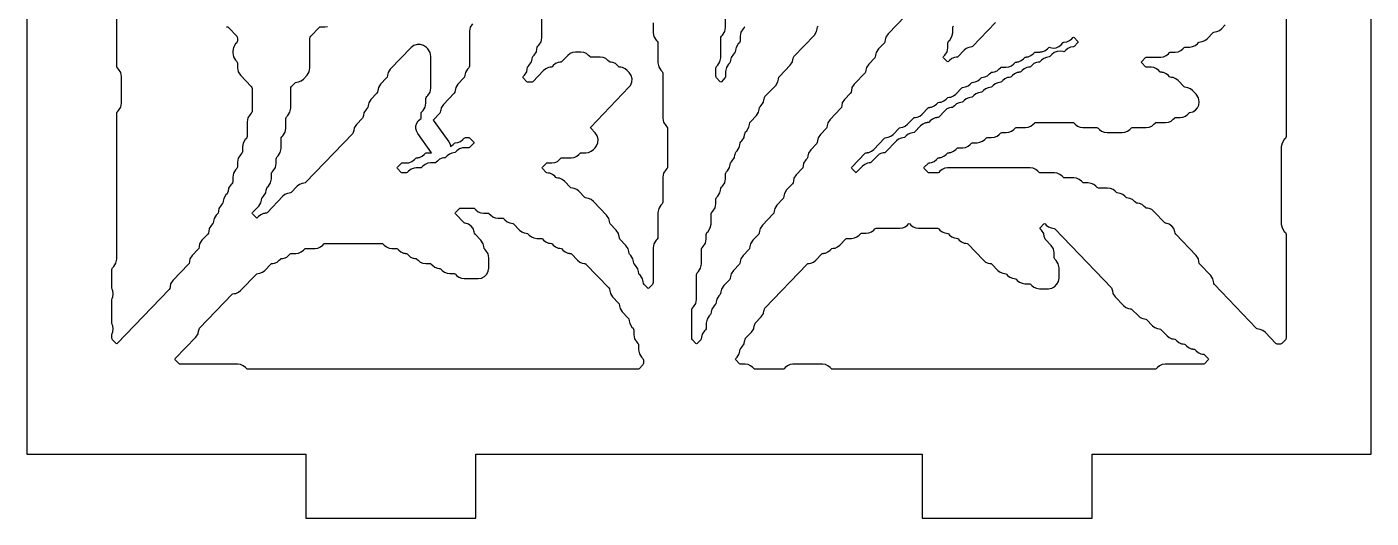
# Model space of a CAD drawing. Header units: millimetres. Extents: x 10 to 410, y 18 to 283.
# Drawn here: x 10 to 73.3, y 21 to 44.1 of the extents above; entities that cross this region are included whole.
import ezdxf

# ---------------------------------------------------------------- set-up
doc = ezdxf.new("R2010")
doc.units = ezdxf.units.MM
doc.layers.add('CUT', color=1, linetype='Continuous')

msp = doc.modelspace()

# ---------------------------------------------------------------- linework, layer by layer
at = {"layer": 'CUT'}
for points in [[(23.134, 24), (23.134, 21), (31.134, 21), (31.134, 24), (52.134, 24), (52.134, 21), (60.134, 21), (60.134, 24), (73.2679, 24), (73.2679, 144), (60.134, 144), (60.134, 147), (52.134, 147), (52.134, 144), (31.134, 144), (31.134, 147), (23.134, 147), (23.134, 144), (10, 144), (10, 24)], [(51.1393, 39.3728), (51.2198, 39.3837), (51.3429, 39.4361), (51.4478, 39.5194), (51.7318, 39.8151), (51.7569, 39.835), (51.822, 39.8438), (51.8216, 39.8464), (51.9021, 39.8572), (52.0253, 39.9097), (52.1301, 39.993), (52.4141, 40.2887), (52.4392, 40.3086), (52.5043, 40.3174), (52.504, 40.3199), (52.5844, 40.3308), (52.7076, 40.3833), (52.8124, 40.4665), (52.869, 40.5254), (52.8941, 40.5454), (52.9592, 40.5542), (52.9588, 40.5567), (53.0393, 40.5676), (53.1625, 40.6201), (53.2673, 40.7033), (53.3239, 40.7622), (53.349, 40.7822), (53.4141, 40.791), (53.4137, 40.7935), (53.4942, 40.8044), (53.6173, 40.8569), (53.7222, 40.9401), (54.0062, 41.2358), (54.0313, 41.2557), (54.0964, 41.2645), (54.096, 41.2671), (54.1765, 41.278), (54.2997, 41.3304), (54.4045, 41.4137), (54.4611, 41.4726), (54.4862, 41.4925), (54.5513, 41.5013), (54.5509, 41.5039), (54.6314, 41.5147), (54.7545, 41.5672), (54.8594, 41.6505), (54.9159, 41.7094), (54.9411, 41.7293), (55.0061, 41.7381), (55.0058, 41.7407), (55.0863, 41.7515), (55.2094, 41.804), (55.3142, 41.8873), (55.3708, 41.9462), (55.3959, 41.9661), (55.461, 41.9749), (55.4607, 41.9774), (55.5412, 41.9883), (55.6643, 42.0408), (55.7691, 42.124), (55.8257, 42.1829), (55.8508, 42.2029), (55.8826, 42.2072), (56.0908, 42.2072), (56.2235, 42.2251), (56.3466, 42.2776), (56.4514, 42.3608), (56.508, 42.4197), (56.5331, 42.4397), (56.5982, 42.4485), (56.5979, 42.451), (56.6784, 42.4619), (56.8015, 42.5144), (56.9063, 42.5976), (56.9629, 42.6565), (56.988, 42.6765), (57.0531, 42.6853), (57.0528, 42.6878), (57.1332, 42.6987), (57.2564, 42.7511), (57.3612, 42.8344), (57.4178, 42.8933), (57.4429, 42.9133), (57.4747, 42.9175), (57.6685, 42.9175), (57.6685, 42.9215), (57.7703, 42.9238), (57.9176, 42.9752), (58.0419, 43.0695), (58.0954, 43.1252), (58.1246, 43.1471), (58.1629, 43.1343), (58.3011, 43.109), (58.4409, 43.1231), (58.5713, 43.1756), (58.6819, 43.2622), (58.7777, 43.362), (58.8079, 43.3846), (58.8139, 43.3846), (58.9465, 43.4026), (59.0697, 43.455), (59.1745, 43.5383), (59.2326, 43.5988), (59.2606, 43.6198), (59.2885, 43.5988), (59.4615, 43.4188), (59.4809, 43.3911), (59.4615, 43.3635), (59.2885, 43.1834), (59.2584, 43.1608), (59.2524, 43.1608), (59.1197, 43.1429), (58.9966, 43.0904), (58.8918, 43.0072), (58.8337, 42.9467), (58.8045, 42.9248), (58.7661, 42.9376), (58.6279, 42.9629), (58.4882, 42.9488), (58.3578, 42.8963), (58.2472, 42.8097), (58.1513, 42.7099), (58.1212, 42.6872), (58.1152, 42.6872), (57.9825, 42.6693), (57.8594, 42.6169), (57.7546, 42.5336), (57.6918, 42.4682), (57.6667, 42.4483), (57.6016, 42.4395), (57.6019, 42.4369), (57.5214, 42.4261), (57.3983, 42.3736), (57.2935, 42.2903), (57.2369, 42.2314), (57.2118, 42.2115), (57.1467, 42.2027), (57.147, 42.2001), (57.0666, 42.1893), (56.9434, 42.1368), (56.8386, 42.0536), (56.782, 41.9946), (56.7569, 41.9747), (56.6918, 41.9659), (56.6922, 41.9634), (56.6117, 41.9525), (56.4885, 41.9), (56.3837, 41.8168), (56.3271, 41.7579), (56.302, 41.7379), (56.2369, 41.7291), (56.2373, 41.7266), (56.1568, 41.7157), (56.0337, 41.6632), (55.9289, 41.58), (55.8723, 41.5211), (55.8472, 41.5011), (55.7821, 41.4923), (55.7824, 41.4898), (55.7019, 41.4789), (55.5788, 41.4264), (55.474, 41.3432), (55.4174, 41.2843), (55.3923, 41.2643), (55.3272, 41.2555), (55.3275, 41.253), (55.247, 41.2421), (55.1239, 41.1897), (55.0191, 41.1064), (54.9625, 41.0475), (54.9374, 41.0275), (54.8723, 41.0188), (54.8726, 41.0162), (54.7922, 41.0053), (54.669, 40.9529), (54.5642, 40.8696), (54.5076, 40.8107), (54.4825, 40.7908), (54.4174, 40.782), (54.4178, 40.7794), (54.3373, 40.7686), (54.2141, 40.7161), (54.1093, 40.6328), (54.0527, 40.5739), (54.0276, 40.554), (53.9625, 40.5452), (53.9629, 40.5426), (53.8824, 40.5318), (53.7593, 40.4793), (53.6545, 40.396), (53.5979, 40.3371), (53.5728, 40.3172), (53.5077, 40.3084), (53.508, 40.3059), (53.4275, 40.295), (53.3044, 40.2425), (53.1996, 40.1593), (52.9155, 39.8636), (52.8904, 39.8436), (52.8253, 39.8348), (52.8257, 39.8323), (52.7452, 39.8214), (52.6221, 39.7689), (52.5172, 39.6857), (52.4607, 39.6268), (52.4356, 39.6068), (52.3705, 39.598), (52.3708, 39.5955), (52.2903, 39.5846), (52.1672, 39.5322), (52.0624, 39.4489), (51.7783, 39.1532), (51.7532, 39.1333), (51.6881, 39.1245), (51.6885, 39.1219), (51.608, 39.111), (51.4849, 39.0586), (51.38, 38.9753), (51.3235, 38.9164), (51.2984, 38.8965), (51.2333, 38.8877), (51.2336, 38.8851), (51.1531, 38.8743), (51.03, 38.8218), (50.9252, 38.7385), (50.4137, 38.2061), (50.3886, 38.1861), (50.3235, 38.1773), (50.3238, 38.1748), (50.2434, 38.1639), (50.1202, 38.1114), (50.0154, 38.0282), (49.7314, 37.7325), (49.7063, 37.7125), (49.6412, 37.7037), (49.6415, 37.7012), (49.561, 37.6903), (49.4379, 37.6379), (49.3331, 37.5546), (49.0537, 37.2638), (49.0258, 37.2428), (48.9978, 37.2638), (48.8249, 37.4438), (48.8055, 37.4715), (48.8249, 37.4991), (49.4574, 38.1576), (49.4825, 38.1775), (49.5476, 38.1863), (49.5472, 38.1889), (49.6277, 38.1997), (49.7509, 38.2522), (49.8557, 38.3355), (50.3671, 38.8679), (50.3922, 38.8879), (50.4573, 38.8967), (50.457, 38.8992), (50.5375, 38.9101), (50.6606, 38.9626), (50.7654, 39.0458), (51.0495, 39.3415), (51.0746, 39.3615), (51.1397, 39.3702)], [(20.9703, 32.5169), (21.0934, 32.5693), (21.1982, 32.6526), (21.4822, 32.9483), (21.5074, 32.9682), (21.5724, 32.977), (21.5721, 32.9796), (21.6526, 32.9904), (21.7757, 33.0429), (21.8805, 33.1262), (21.9371, 33.1851), (21.9622, 33.205), (22.0273, 33.2138), (22.027, 33.2163), (22.1075, 33.2272), (22.2306, 33.2797), (22.3354, 33.3629), (22.392, 33.4218), (22.4171, 33.4418), (22.4489, 33.4461), (22.6571, 33.4461), (22.7898, 33.464), (22.9129, 33.5165), (23.0177, 33.5997), (23.0743, 33.6586), (23.0994, 33.6786), (23.1312, 33.6829), (23.5669, 33.6829), (23.6995, 33.7008), (23.8227, 33.7533), (23.9275, 33.8365), (23.9841, 33.8954), (24.0092, 33.9154), (24.041, 33.9197), (26.703, 33.9197), (26.7348, 33.9154), (26.7599, 33.8954), (26.8165, 33.8365), (26.9213, 33.7533), (27.0445, 33.7008), (27.1771, 33.6829), (27.3854, 33.6829), (27.4171, 33.6786), (27.4423, 33.6586), (27.4988, 33.5997), (27.6036, 33.5165), (27.7268, 33.464), (27.8073, 33.4531), (27.8069, 33.4506), (27.872, 33.4418), (27.8971, 33.4218), (27.9537, 33.3629), (28.0585, 33.2797), (28.1817, 33.2272), (28.2621, 33.2163), (28.2618, 33.2138), (28.3269, 33.205), (28.352, 33.1851), (28.4086, 33.1262), (28.5134, 33.0429), (28.6365, 32.9904), (28.7692, 32.9725), (28.9774, 32.9725), (29.0092, 32.9682), (29.0343, 32.9483), (29.0909, 32.8894), (29.1957, 32.8061), (29.3189, 32.7536), (29.3993, 32.7428), (29.399, 32.7402), (29.4641, 32.7314), (29.4892, 32.7115), (29.5458, 32.6526), (29.6506, 32.5693), (29.7737, 32.5169), (29.9064, 32.4989), (30.1146, 32.4989), (30.1464, 32.4946), (30.1715, 32.4747), (30.2281, 32.4158), (30.3329, 32.3325), (30.4561, 32.2801), (30.5887, 32.2622), (31.2403, 32.2622), (31.3948, 32.2866), (31.5342, 32.3576), (31.6448, 32.4683), (31.7159, 32.6076), (31.7403, 32.7622), (31.7403, 33.2449), (31.7042, 33.4315), (31.6009, 33.5912), (31.5461, 33.6483), (31.5215, 33.6863), (31.5038, 33.778), (31.5014, 33.7775), (31.4767, 33.9051), (31.3735, 34.0648), (31.0912, 34.3586), (31.0666, 34.3967), (31.0529, 34.4674), (31.0002, 34.6132), (30.9054, 34.7359), (30.7775, 34.8235), (30.629, 34.8679), (30.605, 34.8711), (30.5798, 34.8911), (30.1748, 35.3127), (30.1554, 35.3404), (30.1748, 35.368), (30.3524, 35.5529), (30.3775, 35.5729), (30.4093, 35.5772), (31.0244, 35.5772), (31.0562, 35.5729), (31.0813, 35.5529), (31.1379, 35.494), (31.2427, 35.4108), (31.3658, 35.3583), (31.4985, 35.3404), (31.7067, 35.3404), (31.7385, 35.3361), (31.7636, 35.3161), (31.8202, 35.2572), (31.925, 35.174), (32.0481, 35.1215), (32.1808, 35.1036), (32.389, 35.1036), (32.4208, 35.0993), (32.4459, 35.0794), (32.5025, 35.0204), (32.6073, 34.9372), (32.7305, 34.8847), (32.8109, 34.8739), (32.8106, 34.8713), (32.8757, 34.8625), (32.9008, 34.8426), (33.1848, 34.5469), (33.2896, 34.4636), (33.4128, 34.4112), (33.4933, 34.4003), (33.4929, 34.3977), (33.558, 34.3889), (33.5831, 34.369), (33.6397, 34.3101), (33.7445, 34.2268), (33.8677, 34.1744), (34.0003, 34.1564), (34.2086, 34.1564), (34.2403, 34.1522), (34.2655, 34.1322), (34.322, 34.0733), (34.4269, 33.99), (34.55, 33.9376), (34.6305, 33.9267), (34.6301, 33.9242), (34.6952, 33.9154), (34.7203, 33.8954), (34.7769, 33.8365), (34.8817, 33.7533), (35.0049, 33.7008), (35.0853, 33.6899), (35.085, 33.6874), (35.1501, 33.6786), (35.1752, 33.6586), (35.2318, 33.5997), (35.3366, 33.5165), (35.4598, 33.464), (35.5402, 33.4531), (35.5399, 33.4506), (35.605, 33.4418), (35.6301, 33.4218), (35.9141, 33.1262), (36.0189, 33.0429), (36.1421, 32.9904), (36.2225, 32.9796), (36.2222, 32.977), (36.2873, 32.9682), (36.3124, 32.9483), (37.3931, 31.8232), (37.4177, 31.7851), (37.4355, 31.6935), (37.4378, 31.694), (37.4625, 31.5663), (37.5657, 31.4067), (37.848, 31.1128), (37.8726, 31.0748), (37.8903, 30.9831), (37.8927, 30.9836), (37.9174, 30.856), (38.0206, 30.6963), (38.3029, 30.4025), (38.3275, 30.3644), (38.3452, 30.2728), (38.3475, 30.2732), (38.3723, 30.1456), (38.4755, 29.9859), (38.5303, 29.9289), (38.5549, 29.8908), (38.5635, 29.8463), (38.5635, 29.622), (38.5997, 29.4353), (38.7029, 29.2756), (38.7577, 29.2185), (38.7824, 29.1805), (38.791, 29.136), (38.791, 28.9116), (38.8271, 28.7249), (38.9304, 28.5652), (38.9852, 28.5082), (39.0098, 28.4701), (39.0184, 28.4256), (39.0184, 28.2848), (39.0098, 28.2403), (38.9852, 28.2022), (38.8143, 28.0242), (38.7891, 28.0043), (38.7574, 28), (20.4019, 28), (20.3702, 28.0043), (20.345, 28.0242), (20.2885, 28.0832), (20.1836, 28.1664), (20.0605, 28.2189), (19.9279, 28.2368), (17.2178, 28.2368), (17.186, 28.2411), (17.1609, 28.261), (16.9833, 28.4459), (16.9639, 28.4736), (16.9833, 28.5012), (17.9545, 29.5124), (18.0578, 29.6721), (18.0825, 29.7997), (18.0848, 29.7992), (18.1025, 29.8908), (18.1272, 29.9289), (19.6627, 31.5276), (19.6878, 31.5475), (19.7529, 31.5563), (19.7526, 31.5588), (19.8331, 31.5697), (19.9562, 31.6222), (20.061, 31.7054), (20.7999, 32.4747), (20.825, 32.4946), (20.8901, 32.5034), (20.8898, 32.506)], [(44.2828, 30.1657), (44.565, 30.4595), (44.6683, 30.6192), (44.693, 30.7468), (44.6953, 30.7464), (44.713, 30.838), (44.7377, 30.876), (46.7281, 32.9483), (46.7532, 32.9682), (46.8183, 32.977), (46.818, 32.9796), (46.8984, 32.9904), (47.0216, 33.0429), (47.1264, 33.1262), (47.4104, 33.4218), (47.4355, 33.4418), (47.5006, 33.4506), (47.5003, 33.4531), (47.5808, 33.464), (47.7039, 33.5165), (47.8087, 33.5997), (47.8653, 33.6586), (47.8904, 33.6786), (47.9555, 33.6874), (47.9552, 33.6899), (48.0356, 33.7008), (48.1588, 33.7533), (48.2636, 33.8365), (48.5476, 34.1322), (48.5727, 34.1522), (48.6045, 34.1564), (48.8128, 34.1564), (48.9454, 34.1744), (49.0685, 34.2268), (49.1733, 34.3101), (49.2299, 34.369), (49.255, 34.3889), (49.2868, 34.3932), (49.4951, 34.3932), (49.6277, 34.4112), (49.7509, 34.4636), (49.8557, 34.5469), (49.9123, 34.6058), (49.9374, 34.6257), (49.9692, 34.63), (51.0872, 34.63), (51.2198, 34.6479), (51.3429, 34.7004), (51.4478, 34.7837), (51.4997, 34.8377), (51.5276, 34.8587), (51.5556, 34.8377), (51.6075, 34.7837), (51.7123, 34.7004), (51.8354, 34.6479), (51.9681, 34.63), (52.8586, 34.63), (52.8904, 34.6257), (52.9155, 34.6058), (52.9721, 34.5469), (53.0769, 34.4636), (53.2001, 34.4112), (53.2806, 34.4003), (53.2802, 34.3977), (53.3453, 34.3889), (53.3704, 34.369), (53.427, 34.3101), (53.5318, 34.2268), (53.655, 34.1744), (53.7354, 34.1635), (53.7351, 34.1609), (53.8002, 34.1522), (53.8253, 34.1322), (53.8819, 34.0733), (53.9867, 33.99), (54.1098, 33.9376), (54.1903, 33.9267), (54.19, 33.9242), (54.2551, 33.9154), (54.2802, 33.8954), (55.0191, 33.1262), (55.1239, 33.0429), (55.247, 32.9904), (55.3275, 32.9796), (55.3272, 32.977), (55.3923, 32.9682), (55.4174, 32.9483), (55.7014, 32.6526), (55.8062, 32.5693), (55.9294, 32.5169), (56.0098, 32.506), (56.0095, 32.5034), (56.0746, 32.4946), (56.0997, 32.4747), (56.1563, 32.4158), (56.2611, 32.3325), (56.3842, 32.2801), (56.4647, 32.2692), (56.4644, 32.2667), (56.5295, 32.2579), (56.5546, 32.2379), (56.6112, 32.179), (56.716, 32.0958), (56.8391, 32.0433), (56.9718, 32.0254), (57.18, 32.0254), (57.2118, 32.0211), (57.2369, 32.0011), (57.2935, 31.9422), (57.3983, 31.859), (57.5214, 31.8065), (57.6541, 31.7886), (58.0783, 31.7886), (58.2328, 31.8131), (58.3722, 31.8841), (58.4828, 31.9947), (58.5538, 32.1341), (58.5783, 32.2886), (58.5783, 32.7713), (58.5421, 32.958), (58.4389, 33.1176), (58.3841, 33.1747), (58.3594, 33.2128), (58.3508, 33.2573), (58.3508, 33.4816), (58.3147, 33.6683), (58.2114, 33.828), (57.9292, 34.1218), (57.9046, 34.1599), (57.8868, 34.2515), (57.8845, 34.2511), (57.8598, 34.3787), (57.7565, 34.5384), (57.6951, 34.6024), (57.6756, 34.63), (57.6951, 34.6577), (57.868, 34.8377), (57.8959, 34.8587), (57.9239, 34.8377), (57.9758, 34.7837), (58.0806, 34.7004), (58.2038, 34.6479), (58.2842, 34.6371), (58.2839, 34.6345), (58.349, 34.6257), (58.3741, 34.6058), (61.0469, 31.8232), (61.0715, 31.7851), (61.0892, 31.6935), (61.0915, 31.694), (61.1163, 31.5663), (61.2195, 31.4067), (61.6149, 30.9951), (61.7197, 30.9118), (61.8428, 30.8594), (61.9233, 30.8485), (61.9229, 30.8459), (61.988, 30.8371), (62.0132, 30.8172), (62.2972, 30.5215), (62.402, 30.4382), (62.5251, 30.3858), (62.6056, 30.3749), (62.6053, 30.3724), (62.6704, 30.3636), (62.6955, 30.3436), (62.9795, 30.0479), (63.0843, 29.9647), (63.2074, 29.9122), (63.2879, 29.9013), (63.2876, 29.8988), (63.3527, 29.89), (63.3778, 29.87), (63.6618, 29.5744), (63.7666, 29.4911), (63.8898, 29.4386), (63.9702, 29.4278), (63.9699, 29.4252), (64.035, 29.4164), (64.0601, 29.3965), (64.1167, 29.3376), (64.2215, 29.2543), (64.3446, 29.2018), (64.4251, 29.191), (64.4248, 29.1884), (64.4899, 29.1796), (64.515, 29.1597), (64.5716, 29.1008), (64.6764, 29.0175), (64.7995, 28.9651), (64.88, 28.9542), (64.8797, 28.9516), (64.9448, 28.9429), (64.9699, 28.9229), (65.0265, 28.864), (65.1313, 28.7807), (65.2544, 28.7283), (65.3349, 28.7174), (65.3345, 28.7149), (65.3996, 28.7061), (65.4248, 28.6861), (65.6023, 28.5012), (65.6218, 28.4736), (65.6023, 28.4459), (65.4248, 28.261), (65.3996, 28.2411), (65.3679, 28.2368), (63.5675, 28.2368), (63.4349, 28.2189), (63.3117, 28.1664), (63.2069, 28.0832), (63.1504, 28.0242), (63.1252, 28.0043), (63.0935, 28), (47.9222, 28), (47.8904, 28.0043), (47.8653, 28.0242), (47.8087, 28.0832), (47.7039, 28.1664), (47.5808, 28.2189), (47.4481, 28.2368), (46.0546, 28.2368), (45.922, 28.2189), (45.7989, 28.1664), (45.694, 28.0832), (45.6375, 28.0242), (45.6123, 28.0043), (45.5806, 28), (44.2832, 28), (44.2514, 28.0043), (44.2263, 28.0242), (44.1697, 28.0832), (44.0649, 28.1664), (43.9417, 28.2189), (43.8091, 28.2368), (43.6008, 28.2368), (43.569, 28.2411), (43.5439, 28.261), (43.3663, 28.4459), (43.3469, 28.4736), (43.3663, 28.5012), (43.4278, 28.5652), (43.5311, 28.7249), (43.5558, 28.8525), (43.5581, 28.8521), (43.5758, 28.9437), (43.6004, 28.9817), (43.6553, 29.0388), (43.7585, 29.1985), (43.7832, 29.3261), (43.7855, 29.3256), (43.8033, 29.4172), (43.8279, 29.4553), (44.1101, 29.7492), (44.2134, 29.9088), (44.2381, 30.0365), (44.2404, 30.036), (44.2582, 30.1276)]]:
    msp.add_lwpolyline(points, close=True, dxfattribs=at)
for points in [[(69.2679, 47.4599), (69.2679, 38.9402), (69.2593, 38.8956), (69.2347, 38.8576), (69.1799, 38.8005), (69.0767, 38.6408), (69.0405, 38.4542), (69.0405, 34.8313), (69.0767, 34.6446), (69.1799, 34.4849), (69.2347, 34.4278), (69.2593, 34.3898), (69.2679, 34.3453), (69.2679, 29.4687), (69.2593, 29.4242), (69.2347, 29.3861), (69.0638, 29.2082), (69.0387, 29.1882), (69.0069, 29.1839), (68.8467, 29.1839), (68.8149, 29.1882), (68.7898, 29.2082), (68.2783, 29.7407), (68.1735, 29.8239), (68.0504, 29.8764), (67.9699, 29.8872), (67.9702, 29.8898), (67.9051, 29.8986), (67.88, 29.9185), (65.8896, 31.9908), (65.865, 32.0288), (65.8472, 32.1204), (65.8449, 32.12), (65.8202, 32.2476), (65.7169, 32.4073), (65.2073, 32.9379), (65.1826, 32.976), (65.1649, 33.0676), (65.1626, 33.0671), (65.1379, 33.1947), (65.0346, 33.3544), (64.0701, 34.3586), (64.0454, 34.3967), (64.0317, 34.4674), (63.979, 34.6132), (63.8842, 34.7359), (63.7564, 34.8235), (63.6078, 34.8679), (63.5838, 34.8711), (63.5587, 34.8911), (63.0472, 35.4235), (62.9424, 35.5068), (62.8192, 35.5593), (62.7388, 35.5701), (62.7391, 35.5727), (62.674, 35.5815), (62.6489, 35.6014), (62.5923, 35.6603), (62.4875, 35.7436), (62.3644, 35.796), (62.2839, 35.8069), (62.2842, 35.8095), (62.2191, 35.8182), (62.194, 35.8382), (62.1374, 35.8971), (62.0326, 35.9804), (61.9095, 36.0328), (61.829, 36.0437), (61.8294, 36.0462), (61.7643, 36.055), (61.7391, 36.075), (61.6826, 36.1339), (61.5777, 36.2171), (61.4546, 36.2696), (61.3741, 36.2805), (61.3745, 36.283), (61.3094, 36.2918), (61.2843, 36.3118), (61.2277, 36.3707), (61.1229, 36.4539), (60.9997, 36.5064), (60.8671, 36.5243), (60.4314, 36.5243), (60.3996, 36.5286), (60.3745, 36.5486), (60.3179, 36.6075), (60.2131, 36.6907), (60.09, 36.7432), (59.9573, 36.7611), (59.7491, 36.7611), (59.7173, 36.7654), (59.6922, 36.7853), (59.6356, 36.8443), (59.5308, 36.9275), (59.4076, 36.98), (59.275, 36.9979), (58.8393, 36.9979), (58.8075, 37.0022), (58.7824, 37.0221), (58.7258, 37.081), (58.621, 37.1643), (58.4979, 37.2168), (58.3652, 37.2347), (57.7021, 37.2347), (57.6703, 37.239), (57.6452, 37.2589), (57.5886, 37.3178), (57.4838, 37.4011), (57.3607, 37.4535), (57.228, 37.4715), (53.3327, 37.4715), (53.2001, 37.4535), (53.0769, 37.4011), (52.9721, 37.3178), (52.9155, 37.2589), (52.8904, 37.239), (52.8586, 37.2347), (52.471, 37.2347), (52.4392, 37.239), (52.4141, 37.2589), (52.2365, 37.4438), (52.2171, 37.4715), (52.2365, 37.4991), (52.4141, 37.684), (52.4392, 37.704), (52.5043, 37.7127), (52.504, 37.7153), (52.5844, 37.7262), (52.7076, 37.7786), (52.8124, 37.8619), (52.869, 37.9208), (52.8941, 37.9407), (52.9592, 37.9495), (52.9588, 37.9521), (53.0393, 37.9629), (53.1625, 38.0154), (53.2673, 38.0987), (53.3239, 38.1576), (53.349, 38.1775), (53.4141, 38.1863), (53.4137, 38.1889), (53.4942, 38.1997), (53.6173, 38.2522), (53.7222, 38.3355), (53.7787, 38.3944), (53.8039, 38.4143), (53.8356, 38.4186), (54.0439, 38.4186), (54.1765, 38.4365), (54.2997, 38.489), (54.4045, 38.5722), (54.4611, 38.6311), (54.4862, 38.6511), (54.518, 38.6554), (54.7262, 38.6554), (54.8588, 38.6733), (54.982, 38.7258), (55.0868, 38.809), (55.1434, 38.8679), (55.1685, 38.8879), (55.2003, 38.8922), (55.4085, 38.8922), (55.5412, 38.9101), (55.6643, 38.9626), (55.7691, 39.0458), (55.8257, 39.1047), (55.8508, 39.1247), (55.8826, 39.129), (56.0908, 39.129), (56.2235, 39.1469), (56.3466, 39.1993), (56.4514, 39.2826), (56.508, 39.3415), (56.5331, 39.3615), (56.5649, 39.3658), (57.0006, 39.3658), (57.1332, 39.3837), (57.2564, 39.4361), (57.3612, 39.5194), (57.4178, 39.5783), (57.4429, 39.5982), (57.4747, 39.6025), (59.227, 39.6025), (59.2588, 39.5982), (59.2839, 39.5783), (59.3405, 39.5194), (59.4453, 39.4361), (59.5684, 39.3837), (59.7011, 39.3658), (60.3642, 39.3658), (60.396, 39.3615), (60.4211, 39.3415), (60.4777, 39.2826), (60.5825, 39.1993), (60.7056, 39.1469), (60.8383, 39.129), (61.5494, 39.129), (61.682, 39.1469), (61.8052, 39.1993), (61.91, 39.2826), (61.9666, 39.3415), (61.9917, 39.3615), (62.0235, 39.3658), (62.6866, 39.3658), (62.8192, 39.3837), (62.9424, 39.4361), (63.0472, 39.5194), (63.1038, 39.5783), (63.1289, 39.5982), (63.1607, 39.6025), (63.5964, 39.6025), (63.729, 39.6205), (63.8521, 39.6729), (63.957, 39.7562), (64.0135, 39.8151), (64.0387, 39.835), (64.0704, 39.8393), (64.2787, 39.8393), (64.4113, 39.8572), (64.5345, 39.9097), (64.6393, 39.993), (64.6959, 40.0519), (64.721, 40.0718), (64.741, 40.0745), (64.8786, 40.1138), (64.9995, 40.1905), (65.0937, 40.2983), (65.1535, 40.4283), (65.174, 40.57), (65.174, 40.5852), (65.1379, 40.7719), (65.0346, 40.9316), (64.8667, 41.1064), (64.7619, 41.1897), (64.6388, 41.2421), (64.5583, 41.253), (64.5586, 41.2555), (64.4935, 41.2643), (64.4684, 41.2843), (64.1844, 41.58), (64.0796, 41.6632), (63.9564, 41.7157), (63.876, 41.7266), (63.8763, 41.7291), (63.8112, 41.7379), (63.7861, 41.7579), (63.7295, 41.8168), (63.6247, 41.9), (63.5016, 41.9525), (63.4211, 41.9634), (63.4214, 41.9659), (63.3563, 41.9747), (63.3312, 41.9946), (63.2746, 42.0536), (63.1698, 42.1368), (63.0467, 42.1893), (62.914, 42.2072), (62.7058, 42.2072), (62.674, 42.2115), (62.6489, 42.2314), (62.4713, 42.4163), (62.4519, 42.444), (62.4713, 42.4716), (62.6489, 42.6565), (62.674, 42.6765), (62.7058, 42.6808), (63.3689, 42.6808), (63.5016, 42.6987), (63.6247, 42.7511), (63.7295, 42.8344), (63.7861, 42.8933), (63.8112, 42.9133), (63.843, 42.9175), (64.0512, 42.9175), (64.1839, 42.9355), (64.307, 42.9879), (64.4118, 43.0712), (64.4684, 43.1301), (64.4935, 43.15), (64.5253, 43.1543), (64.7336, 43.1543), (64.8662, 43.1723), (64.9893, 43.2247), (65.0942, 43.308), (65.1507, 43.3669), (65.1759, 43.3868), (65.241, 43.3956), (65.2406, 43.3982), (65.3211, 43.409), (65.4442, 43.4615), (65.549, 43.5448), (65.8331, 43.8405), (65.8582, 43.8604), (65.9233, 43.8692), (65.9229, 43.8717), (66.0034, 43.8826), (66.1265, 43.9351), (66.2314, 44.0183), (66.3993, 44.1931)], [(43.786, 44.1049), (43.7614, 44.0669), (43.7066, 44.0098), (43.6034, 43.8501), (43.5672, 43.6635), (43.5672, 43.4391), (43.5586, 43.3946), (43.534, 43.3565), (43.4792, 43.2995), (43.3759, 43.1398), (43.3512, 43.0122), (43.3489, 43.0126), (43.3312, 42.921), (43.3065, 42.8829), (43.2517, 42.8259), (43.1485, 42.6662), (43.1238, 42.5386), (43.1215, 42.5391), (43.1037, 42.4474), (43.0791, 42.4094), (43.0243, 42.3523), (42.9211, 42.1926), (42.8849, 42.006), (42.8849, 41.7816), (42.8763, 41.7371), (42.8517, 41.699), (42.6854, 41.5259), (42.6575, 41.5049), (42.6295, 41.5259), (42.4632, 41.699), (42.4386, 41.7371), (42.43, 41.7816), (42.43, 42.1592), (42.4386, 42.2037), (42.4632, 42.2418), (42.5181, 42.2988), (42.6213, 42.4585), (42.6575, 42.6452), (42.6575, 43.5799), (42.6661, 43.6244), (42.6907, 43.6625), (42.7455, 43.7196), (42.8487, 43.8792), (42.8849, 44.0659), (42.8849, 46.4214)], [(52.5172, 45.8421), (50.5298, 43.773), (50.4266, 43.6134), (50.4019, 43.4857), (50.3995, 43.4862), (50.3818, 43.3946), (50.3572, 43.3565), (50.0749, 43.0627), (49.9717, 42.903), (49.947, 42.7754), (49.9447, 42.7758), (49.9269, 42.6842), (49.9023, 42.6462), (49.6201, 42.3523), (49.5168, 42.1926), (49.4921, 42.065), (49.4898, 42.0655), (49.472, 41.9739), (49.4474, 41.9358), (48.9377, 41.4052), (48.8345, 41.2455), (48.8098, 41.1179), (48.8075, 41.1183), (48.7897, 41.0267), (48.7651, 40.9887), (48.4829, 40.6948), (48.3796, 40.5351), (48.3549, 40.4075), (48.3526, 40.408), (48.3348, 40.3164), (48.3102, 40.2783), (47.8005, 39.7477), (47.6973, 39.588), (47.6726, 39.4604), (47.6703, 39.4608), (47.6525, 39.3692), (47.6279, 39.3312), (47.3457, 39.0373), (47.2424, 38.8776), (47.2177, 38.75), (47.2154, 38.7505), (47.1976, 38.6589), (47.173, 38.6208), (46.8908, 38.3269), (46.7875, 38.1673), (46.7628, 38.0397), (46.7605, 38.0401), (46.7428, 37.9485), (46.7181, 37.9104), (46.6633, 37.8534), (46.5601, 37.6937), (46.5354, 37.5661), (46.5331, 37.5665), (46.5153, 37.4749), (46.4907, 37.4369), (46.2085, 37.143), (46.1052, 36.9833), (46.0805, 36.8557), (46.0782, 36.8562), (46.0604, 36.7646), (46.0358, 36.7265), (45.7536, 36.4327), (45.6503, 36.273), (45.6256, 36.1454), (45.6233, 36.1458), (45.6056, 36.0542), (45.5809, 36.0161), (45.2987, 35.7223), (45.1955, 35.5626), (45.1707, 35.435), (45.1684, 35.4355), (45.1507, 35.3438), (45.1261, 35.3058), (44.6164, 34.7752), (44.5131, 34.6155), (44.4884, 34.4879), (44.4861, 34.4883), (44.4684, 34.3967), (44.4437, 34.3586), (44.1615, 34.0648), (44.0583, 33.9051), (44.0335, 33.7775), (44.0312, 33.778), (44.0135, 33.6863), (43.9889, 33.6483), (43.7066, 33.3544), (43.6034, 33.1947), (43.5787, 33.0671), (43.5763, 33.0676), (43.5586, 32.976), (43.534, 32.9379), (43.2517, 32.6441), (43.1485, 32.4844), (43.1238, 32.3568), (43.1215, 32.3572), (43.1037, 32.2656), (43.0791, 32.2276), (42.7969, 31.9337), (42.6936, 31.774), (42.6689, 31.6464), (42.6666, 31.6469), (42.6488, 31.5553), (42.6242, 31.5172), (42.5694, 31.4601), (42.4662, 31.3005), (42.4415, 31.1729), (42.4391, 31.1733), (42.4214, 31.0817), (42.3968, 31.0436), (42.342, 30.9866), (42.2387, 30.8269), (42.214, 30.6993), (42.2117, 30.6997), (42.194, 30.6081), (42.1693, 30.5701), (42.1145, 30.513), (42.0113, 30.3533), (41.9751, 30.1666), (41.9751, 29.9423), (41.9665, 29.8978), (41.9419, 29.8597), (41.8871, 29.8026), (41.7839, 29.643), (41.7591, 29.5153), (41.7568, 29.5158), (41.7391, 29.4242), (41.7145, 29.3861), (41.5482, 29.213), (41.5203, 29.192), (41.4923, 29.213), (41.326, 29.3861), (41.3014, 29.4242), (41.2928, 29.4687), (41.2928, 30.7935), (41.3014, 30.838), (41.326, 30.876), (41.3809, 30.9331), (41.4841, 31.0928), (41.5203, 31.2795), (41.5203, 32.451), (41.5289, 32.4955), (41.5535, 32.5335), (41.6083, 32.5906), (41.7115, 32.7503), (41.7477, 32.937), (41.7477, 33.6349), (41.7563, 33.6794), (41.7809, 33.7175), (41.8357, 33.7745), (41.939, 33.9342), (41.9751, 34.1209), (41.9751, 34.3453), (41.9838, 34.3898), (42.0084, 34.4278), (42.0632, 34.4849), (42.1664, 34.6446), (42.2026, 34.8313), (42.2026, 35.2924), (42.2112, 35.3369), (42.2358, 35.375), (42.2906, 35.432), (42.3939, 35.5917), (42.43, 35.7784), (42.43, 36.0028), (42.4386, 36.0473), (42.4632, 36.0853), (42.5181, 36.1424), (42.6213, 36.3021), (42.646, 36.4297), (42.6483, 36.4292), (42.6661, 36.5208), (42.6907, 36.5589), (42.7455, 36.616), (42.8487, 36.7757), (42.8849, 36.9623), (42.8849, 37.1867), (42.8935, 37.2312), (42.9181, 37.2693), (42.9729, 37.3263), (43.0762, 37.486), (43.1009, 37.6136), (43.1032, 37.6132), (43.121, 37.7048), (43.1456, 37.7428), (43.2004, 37.7999), (43.3036, 37.9596), (43.3283, 38.0872), (43.3307, 38.0867), (43.3484, 38.1783), (43.373, 38.2164), (43.4278, 38.2735), (43.5311, 38.4332), (43.5558, 38.5608), (43.5581, 38.5603), (43.5758, 38.6519), (43.6004, 38.69), (43.6553, 38.747), (43.7585, 38.9067), (43.7832, 39.0343), (43.7855, 39.0339), (43.8033, 39.1255), (43.8279, 39.1636), (43.8827, 39.2206), (43.9859, 39.3803), (44.0107, 39.5079), (44.013, 39.5075), (44.0307, 39.5991), (44.0553, 39.6371), (44.3376, 39.931), (44.4408, 40.0907), (44.4655, 40.2183), (44.4679, 40.2178), (44.4856, 40.3094), (44.5102, 40.3475), (44.565, 40.4046), (44.6683, 40.5642), (44.693, 40.6918), (44.6953, 40.6914), (44.713, 40.783), (44.7377, 40.8211), (45.2473, 41.3517), (45.3506, 41.5114), (45.3753, 41.639), (45.3776, 41.6385), (45.3954, 41.7301), (45.42, 41.7682), (45.9297, 42.2988), (46.0329, 42.4585), (46.0576, 42.5861), (46.0599, 42.5857), (46.0777, 42.6773), (46.1023, 42.7154), (47.0669, 43.7196), (47.1701, 43.8792), (47.1948, 44.0069), (47.1971, 44.0064), (47.2149, 44.098), (47.2395, 44.1361)], [(39.4733, 44.2903), (39.4733, 43.8291), (39.5095, 43.6425), (39.6127, 43.4828), (39.6675, 43.4257), (39.6921, 43.3877), (39.7007, 43.3431), (39.7007, 42.4084), (39.7369, 42.2217), (39.8401, 42.0621), (39.8949, 42.005), (39.9196, 41.9669), (39.9282, 41.9224), (39.9282, 39.8038), (39.9643, 39.6171), (40.0676, 39.4574), (40.1224, 39.4004), (40.147, 39.3623), (40.1556, 39.3178), (40.1556, 37.5194), (40.147, 37.4749), (40.1224, 37.4369), (40.0676, 37.3798), (39.9643, 37.2201), (39.9282, 37.0334), (39.9282, 35.8619), (39.9196, 35.8174), (39.8949, 35.7794), (39.8401, 35.7223), (39.7369, 35.5626), (39.7007, 35.3759), (39.7007, 34.2044), (39.6921, 34.1599), (39.6675, 34.1218), (39.6127, 34.0648), (39.5095, 33.9051), (39.4733, 33.7184), (39.4733, 32.0733), (39.4647, 32.0288), (39.4401, 31.9908), (39.2738, 31.8177), (39.2459, 31.7967), (39.2179, 31.8177), (39.0516, 31.9908), (39.027, 32.0288), (39.0093, 32.1204), (39.007, 32.12), (38.9823, 32.2476), (38.879, 32.4073), (38.8242, 32.4643), (38.7996, 32.5024), (38.7819, 32.594), (38.7795, 32.5936), (38.7548, 32.7212), (38.6516, 32.8809), (38.5968, 32.9379), (38.5722, 32.976), (38.5544, 33.0676), (38.5521, 33.0671), (38.5274, 33.1947), (38.4241, 33.3544), (38.3693, 33.4115), (38.3447, 33.4496), (38.327, 33.5412), (38.3247, 33.5407), (38.2999, 33.6683), (38.1967, 33.828), (37.9144, 34.1218), (37.8898, 34.1599), (37.8721, 34.2515), (37.8698, 34.2511), (37.8451, 34.3787), (37.7418, 34.5384), (37.4596, 34.8322), (37.435, 34.8703), (37.4172, 34.9619), (37.4149, 34.9614), (37.3902, 35.089), (37.2869, 35.2487), (36.6641, 35.8971), (36.5593, 35.9804), (36.4362, 36.0328), (36.3557, 36.0437), (36.3561, 36.0462), (36.291, 36.055), (36.2658, 36.075), (35.9818, 36.3707), (35.877, 36.4539), (35.7539, 36.5064), (35.6734, 36.5173), (35.6737, 36.5198), (35.6086, 36.5286), (35.5835, 36.5486), (35.2995, 36.8443), (35.1947, 36.9275), (35.0716, 36.98), (34.9911, 36.9908), (34.9914, 36.9934), (34.9263, 37.0022), (34.9012, 37.0221), (34.8446, 37.081), (34.7398, 37.1643), (34.6167, 37.2168), (34.5362, 37.2276), (34.5365, 37.2302), (34.4714, 37.239), (34.4463, 37.2589), (34.2687, 37.4438), (34.2493, 37.4715), (34.2687, 37.4991), (34.4463, 37.684), (34.4714, 37.704), (34.5032, 37.7082), (34.7115, 37.7082), (34.8441, 37.7262), (34.9673, 37.7786), (35.0721, 37.8619), (35.1286, 37.9208), (35.1538, 37.9407), (35.1855, 37.945), (35.6212, 37.945), (35.7539, 37.9629), (35.877, 38.0154), (35.9818, 38.0987), (36.0384, 38.1576), (36.0635, 38.1775), (36.0953, 38.1818), (36.3035, 38.1818), (36.4362, 38.1997), (36.5593, 38.2522), (36.6641, 38.3355), (36.744, 38.4186), (36.7407, 38.4218), (36.8149, 38.5042), (36.8794, 38.6569), (36.8906, 38.8222), (36.847, 38.9821), (36.7536, 39.119), (36.5431, 39.3381), (36.5237, 39.3658), (36.5431, 39.3934), (38.3361, 41.26), (38.3328, 41.2632), (38.407, 41.3457), (38.4715, 41.4983), (38.4826, 41.6636), (38.4391, 41.8235), (38.3457, 41.9604), (38.2562, 42.0536), (38.1514, 42.1368), (38.0283, 42.1893), (37.9478, 42.2001), (37.9481, 42.2027), (37.883, 42.2115), (37.8579, 42.2314), (37.8013, 42.2903), (37.6965, 42.3736), (37.5734, 42.4261), (37.4929, 42.4369), (37.4933, 42.4395), (37.4282, 42.4483), (37.403, 42.4682), (37.3465, 42.5271), (37.2417, 42.6104), (37.1185, 42.6628), (36.9859, 42.6808), (36.5502, 42.6808), (36.5184, 42.6851), (36.4933, 42.705), (36.4367, 42.7639), (36.3319, 42.8472), (36.2088, 42.8996), (36.0761, 42.9175), (35.8198, 42.9175), (35.6872, 42.8996), (35.5641, 42.8472), (35.4592, 42.7639), (35.1752, 42.4682), (35.1501, 42.4483), (35.085, 42.4395), (35.0853, 42.4369), (35.0049, 42.4261), (34.8817, 42.3736), (34.7769, 42.2903), (34.7203, 42.2314), (34.6952, 42.2115), (34.6301, 42.2027), (34.6305, 42.2001), (34.55, 42.1893), (34.4269, 42.1368), (34.322, 42.0536), (33.8106, 41.5211), (33.7855, 41.5011), (33.7537, 41.4968), (33.5935, 41.4968), (33.5617, 41.5011), (33.5366, 41.5211), (33.359, 41.706), (33.3396, 41.7336), (33.359, 41.7613), (33.4204, 41.8253), (33.5237, 41.985), (33.5484, 42.1126), (33.5507, 42.1121), (33.5685, 42.2037), (33.5931, 42.2418), (33.6479, 42.2988), (33.7511, 42.4585), (33.7758, 42.5861), (33.7782, 42.5857), (33.7959, 42.6773), (33.8205, 42.7154), (33.8753, 42.7724), (33.9786, 42.9321), (34.0033, 43.0597), (34.0056, 43.0593), (34.0234, 43.1509), (34.048, 43.1889), (34.1028, 43.246), (34.206, 43.4057), (34.2422, 43.5924), (34.2422, 45.0842)], [(19.3916, 44.106), (19.4567, 44.0972), (19.4818, 44.0772), (19.8802, 43.6625), (19.9048, 43.6244), (19.9134, 43.5799), (19.9134, 43.4391), (19.9048, 43.3946), (19.8802, 43.3565), (19.8254, 43.2995), (19.7222, 43.1398), (19.686, 42.9531), (19.686, 42.882), (19.7222, 42.6953), (19.8254, 42.5356), (19.8802, 42.4786), (19.9048, 42.4405), (19.9134, 42.396), (19.9134, 42.1716), (19.9496, 41.985), (20.0528, 41.8253), (20.5625, 41.2946), (20.5871, 41.2566), (20.5958, 41.2121), (20.5958, 40.1241), (20.5871, 40.0796), (20.5625, 40.0415), (20.5077, 39.9845), (20.4045, 39.8248), (20.3683, 39.6381), (20.3683, 38.9402), (20.3597, 38.8956), (20.3351, 38.8576), (20.2803, 38.8005), (20.177, 38.6408), (20.1409, 38.4542), (20.1409, 38.2298), (20.1323, 38.1853), (20.1076, 38.1472), (20.0528, 38.0902), (19.9496, 37.9305), (19.9134, 37.7438), (19.9134, 37.5194), (19.9048, 37.4749), (19.8802, 37.4369), (19.8254, 37.3798), (19.7222, 37.2201), (19.686, 37.0334), (19.686, 36.8091), (19.6774, 36.7646), (19.6528, 36.7265), (19.598, 36.6694), (19.4947, 36.5098), (19.47, 36.3822), (19.4677, 36.3826), (19.4499, 36.291), (19.4253, 36.2529), (19.3705, 36.1959), (19.2673, 36.0362), (19.2426, 35.9086), (19.2402, 35.909), (19.2225, 35.8174), (19.1979, 35.7794), (19.1431, 35.7223), (19.0398, 35.5626), (19.0151, 35.435), (19.0128, 35.4355), (18.9951, 35.3438), (18.9704, 35.3058), (18.9156, 35.2487), (18.8124, 35.089), (18.7877, 34.9614), (18.7854, 34.9619), (18.7676, 34.8703), (18.743, 34.8322), (18.6882, 34.7752), (18.585, 34.6155), (18.5602, 34.4879), (18.5579, 34.4883), (18.5402, 34.3967), (18.5156, 34.3586), (18.2333, 34.0648), (18.1301, 33.9051), (18.1054, 33.7775), (18.103, 33.778), (18.0853, 33.6863), (18.0607, 33.6483), (17.7784, 33.3544), (17.6752, 33.1947), (17.6505, 33.0671), (17.6482, 33.0676), (17.6304, 32.976), (17.6058, 32.9379), (16.8687, 32.1705), (16.7654, 32.0108), (16.7407, 31.8832), (16.7384, 31.8837), (16.7207, 31.7921), (16.696, 31.754), (14.2554, 29.213), (14.2274, 29.192), (14.1995, 29.213), (14.0332, 29.3861), (14.0086, 29.4242), (14, 29.4687), (14, 29.6095), (14.0129, 29.6761), (14.0481, 29.7528), (14.0686, 29.8943), (14.0481, 30.0358), (14.0129, 30.1125), (14, 30.1791), (14, 31.267), (14.0129, 31.3336), (14.0481, 31.4103), (14.0686, 31.5518), (14.0481, 31.6933), (14.0129, 31.77), (14, 31.8366), (14, 32.6878), (14.0086, 32.7323), (14.0332, 32.7703), (14.088, 32.8274), (14.1913, 32.9871), (14.2274, 33.1738), (14.2274, 40.0281), (14.2361, 40.0726), (14.2607, 40.1107), (14.3155, 40.1678), (14.4187, 40.3274), (14.4549, 40.5141), (14.4549, 41.7692), (14.4187, 41.9558), (14.3155, 42.1155), (14.2607, 42.1726), (14.2361, 42.2107), (14.2274, 42.2552), (14.2274, 44.6106)], [(55.5883, 44.3037), (54.5076, 43.1786), (54.4825, 43.1586), (54.4174, 43.1498), (54.4178, 43.1473), (54.3373, 43.1364), (54.2141, 43.084), (54.1093, 43.0007), (53.8253, 42.705), (53.8002, 42.6851), (53.7351, 42.6763), (53.7354, 42.6737), (53.655, 42.6628), (53.5318, 42.6104), (53.427, 42.5271), (53.3751, 42.4731), (53.3471, 42.4521), (53.3192, 42.4731), (53.1463, 42.6531), (53.1268, 42.6808), (53.1463, 42.7084), (53.2077, 42.7724), (53.311, 42.9321), (53.3471, 43.1188), (53.3471, 43.3431), (53.3558, 43.3877), (53.3804, 43.4257), (53.4352, 43.4828), (53.5384, 43.6425), (53.5746, 43.8291), (53.5746, 44.0535), (53.5832, 44.098), (53.6078, 44.1361)], [(30.97, 44.2466), (30.8667, 44.0869), (30.8306, 43.9002), (30.8306, 42.2552), (30.8219, 42.2107), (30.7973, 42.1726), (30.7425, 42.1155), (30.6393, 41.9558), (30.6146, 41.8282), (30.6123, 41.8287), (30.5945, 41.7371), (30.5699, 41.699), (30.2877, 41.4052), (30.1844, 41.2455), (30.1597, 41.1179), (30.1574, 41.1183), (30.1396, 41.0267), (30.115, 40.9887), (29.6053, 40.458), (29.5021, 40.2983), (29.4774, 40.1707), (29.4751, 40.1712), (29.4573, 40.0796), (29.4327, 40.0415), (29.1176, 39.7134), (29.1744, 39.6525), (29.8586, 38.693), (29.9174, 38.5823), (29.9419, 38.476), (29.9424, 38.4762), (30.0667, 38.5705), (30.1203, 38.6263), (30.1504, 38.6489), (30.1564, 38.6489), (30.2891, 38.6668), (30.4122, 38.7193), (30.517, 38.8026), (30.5798, 38.8679), (30.605, 38.8879), (30.6367, 38.8922), (30.797, 38.8922), (30.8287, 38.8879), (30.8539, 38.8679), (31.0315, 38.683), (31.0509, 38.6554), (31.0315, 38.6277), (30.8539, 38.4428), (30.8287, 38.4229), (30.797, 38.4186), (30.6031, 38.4186), (30.6031, 38.4146), (30.5013, 38.4123), (30.3541, 38.361), (30.2298, 38.2667), (30.1762, 38.2109), (30.1461, 38.1883), (30.1401, 38.1883), (30.0074, 38.1704), (29.8843, 38.1179), (29.7795, 38.0347), (29.7167, 37.9693), (29.6915, 37.9493), (29.6264, 37.9405), (29.6268, 37.938), (29.5463, 37.9271), (29.4232, 37.8747), (29.3184, 37.7914), (29.2618, 37.7325), (29.2367, 37.7125), (29.2049, 37.7082), (28.9966, 37.7082), (28.864, 37.6903), (28.7408, 37.6379), (28.636, 37.5546), (28.5795, 37.4957), (28.5543, 37.4758), (28.5226, 37.4715), (28.3287, 37.4715), (28.3287, 37.4675), (28.2269, 37.4652), (28.0797, 37.4138), (27.9554, 37.3195), (27.8971, 37.2589), (27.872, 37.239), (27.8402, 37.2347), (27.68, 37.2347), (27.6482, 37.239), (27.6231, 37.2589), (27.4455, 37.4438), (27.4261, 37.4715), (27.4455, 37.4991), (27.6231, 37.684), (27.6482, 37.704), (27.68, 37.7082), (27.8738, 37.7082), (27.8738, 37.7122), (27.9756, 37.7145), (28.1229, 37.7659), (28.2472, 37.8602), (28.3054, 37.9208), (28.3306, 37.9407), (28.3957, 37.9495), (28.3953, 37.9521), (28.4758, 37.9629), (28.5989, 38.0154), (28.7037, 38.0987), (28.7603, 38.1576), (28.7854, 38.1775), (28.8172, 38.1818), (29.0255, 38.1818), (29.0424, 38.1841), (28.3928, 39.0951), (28.334, 39.2058), (28.3058, 39.3279), (28.3102, 39.4531), (28.3468, 39.5729), (28.4133, 39.6792), (28.5049, 39.7646), (28.5562, 39.7919), (28.5562, 40.0281), (28.5648, 40.0726), (28.5894, 40.1107), (28.6442, 40.1678), (28.7475, 40.3274), (28.7836, 40.5141), (28.7836, 40.7385), (28.7922, 40.783), (28.8168, 40.8211), (28.8716, 40.8781), (28.9749, 41.0378), (29.011, 41.2245), (29.011, 42.7163), (28.9749, 42.903), (28.8716, 43.0627), (28.803, 43.1341), (28.6748, 43.2305), (28.5227, 43.2813), (28.3622, 43.2813), (28.2101, 43.2305), (28.0818, 43.1341), (27.1035, 42.1155), (27.0002, 41.9558), (26.9755, 41.8282), (26.9732, 41.8287), (26.9555, 41.7371), (26.9309, 41.699), (26.6486, 41.4052), (26.5454, 41.2455), (26.5206, 41.1179), (26.5183, 41.1183), (26.5006, 41.0267), (26.476, 40.9887), (26.1937, 40.6948), (26.0905, 40.5351), (26.0658, 40.4075), (26.0634, 40.408), (26.0457, 40.3164), (26.0211, 40.2783), (25.9663, 40.2212), (25.863, 40.0616), (25.8383, 39.934), (25.836, 39.9344), (25.8183, 39.8428), (25.7937, 39.8047), (25.5114, 39.5109), (25.4082, 39.3512), (25.3834, 39.2236), (25.3811, 39.224), (25.3634, 39.1324), (25.3388, 39.0944), (23.1209, 36.7853), (23.0958, 36.7654), (23.0307, 36.7566), (23.031, 36.7541), (22.9505, 36.7432), (22.8274, 36.6907), (22.7226, 36.6075), (22.4386, 36.3118), (22.4135, 36.2918), (22.3484, 36.283), (22.3487, 36.2805), (22.2682, 36.2696), (22.1451, 36.2171), (22.0403, 36.1339), (21.3014, 35.3646), (21.2763, 35.3447), (21.2112, 35.3359), (21.2115, 35.3333), (21.131, 35.3225), (21.0079, 35.27), (20.9031, 35.1867), (20.8512, 35.1327), (20.8232, 35.1117), (20.7952, 35.1327), (20.6223, 35.3127), (20.6029, 35.3404), (20.6223, 35.368), (20.9112, 35.6688), (21.0145, 35.8285), (21.0392, 35.9561), (21.0415, 35.9557), (21.0593, 36.0473), (21.0839, 36.0853), (21.1387, 36.1424), (21.2419, 36.3021), (21.2666, 36.4297), (21.269, 36.4292), (21.2867, 36.5208), (21.3113, 36.5589), (21.3661, 36.616), (21.4694, 36.7757), (21.5055, 36.9623), (21.5055, 37.1867), (21.5141, 37.2312), (21.5388, 37.2693), (21.5936, 37.3263), (21.6968, 37.486), (21.733, 37.6727), (21.733, 37.8971), (21.7416, 37.9416), (21.7662, 37.9796), (21.821, 38.0367), (21.9242, 38.1964), (21.9604, 38.3831), (21.9604, 38.8442), (21.969, 38.8887), (21.9936, 38.9268), (22.0484, 38.9838), (22.1517, 39.1435), (22.1878, 39.3302), (22.1878, 39.7913), (22.1965, 39.8359), (22.2211, 39.8739), (22.2759, 39.931), (22.3791, 40.0907), (22.4153, 40.2773), (22.4153, 41.2121), (22.4239, 41.2566), (22.4485, 41.2946), (22.6194, 41.4726), (22.6446, 41.4925), (22.7097, 41.5013), (22.7093, 41.5039), (22.7898, 41.5147), (22.9129, 41.5672), (23.0177, 41.6505), (23.1856, 41.8253), (23.2889, 41.985), (23.325, 42.1716), (23.325, 43.5799), (23.3337, 43.6244), (23.3583, 43.6625), (23.7566, 44.0772), (23.7818, 44.0972), (23.8135, 44.1015), (24.0218, 44.1015), (24.1544, 44.1194)]]:
    msp.add_lwpolyline(points, dxfattribs=at)

doc.saveas('drawing.dxf')
